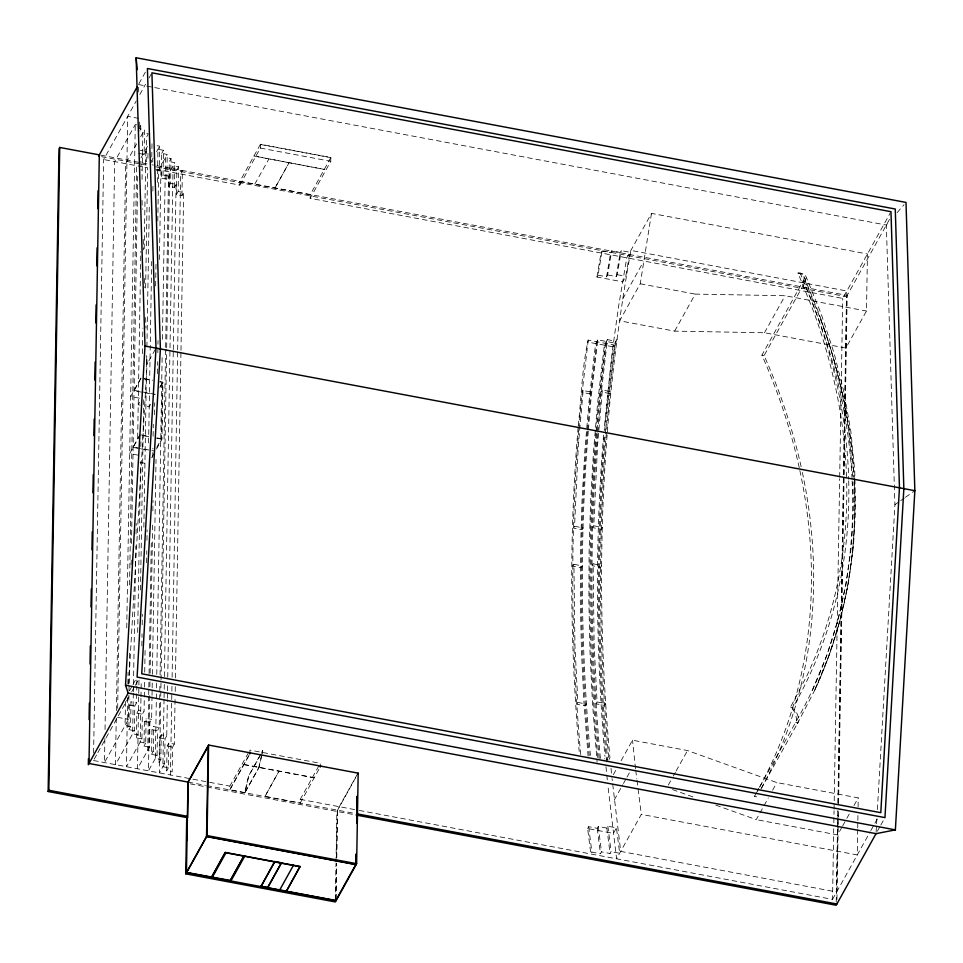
<?xml version="1.0" encoding="UTF-8"?>
<svg xmlns="http://www.w3.org/2000/svg" width="963" height="963" viewBox="0 0 963 963"><rect width="100%" height="100%" fill="white"/><g stroke="black" fill="none" stroke-linecap="round" stroke-linejoin="round"><path stroke-width="0.72" stroke-dasharray="4.82 3.61" d="M573.912 564.318L572.877 566.172L581.459 567.785L582.483 565.931L573.912 564.318L574.947 646.089L577.86 702.436L576.825 704.278L585.408 705.891L586.431 704.049L577.86 702.436M593.124 563.837L592.101 565.69L600.671 567.303L601.706 565.45L593.124 563.837L594.171 645.607L597.072 701.955L596.049 703.809L604.62 705.422L605.655 703.568L597.072 701.955M93.604 752.994L103.655 159.521L136.265 100.946M104.883 738.525L104.473 762.564L128.512 719.373L128.97 692.325M105.027 729.521L114.657 161.579L135.265 124.564L140.767 125.587L140.67 131.413M116.258 718.061L115.464 764.634L134.363 730.7L134.784 705.975L136.493 702.882L136.782 686.402M116.391 710.55L125.659 163.65L137.107 143.078M117.667 708.287L127.706 116.318L138.696 118.389M125.491 701.497L125.082 725.548L130.583 726.571L130.992 701.846L136.493 702.882M126.731 627.876L135.265 124.564M127.634 697.585L126.466 766.704L141.922 738.934L142.343 714.209L144.065 711.127L144.438 688.641M127.862 684.067L128.067 672.042M129.548 584.902L136.65 165.72L103.655 159.521M128.994 690.82L129.102 684.813M129.126 683.309L129.692 650.254M131.137 564.607L131.209 560.105M131.498 543.577L137.757 173.978M134.363 730.7L128.861 729.665L129.283 704.94L130.992 701.846M133.327 693.216L132.641 733.782L138.142 734.817L136.421 737.899L141.922 738.934M133.351 691.711L133.46 685.704M133.484 684.199L135.831 545.961M136.036 533.935L136.204 523.427M137.661 437.792L140.815 251.499M142.043 179.371L142.825 132.798L148.326 133.833L146.617 136.915L146.195 161.64L147.905 158.558L148.061 149.831M138.624 153.406L144.125 154.429L144.546 129.716L139.045 128.681L140.767 125.587M136.806 684.91L136.902 678.915M137.685 632.462L140.586 461.638M140.839 446.639L140.947 440.633M142.416 353.638L142.849 328.166M144.197 248.743L145.846 151.347L140.345 150.312M136.421 737.899L136.842 713.174L138.564 710.092L144.065 711.127M138.973 680.119L137.468 768.763L149.482 747.168L149.903 722.443L151.624 719.361L152.01 696.815M140.49 589.982L143.728 399.164M145.618 287.985L147.652 167.779L138.034 165.973M140.947 698.452L140.201 742.016L145.702 743.051L146.123 718.326L151.624 719.361M140.971 696.947L141.248 680.42M141.838 645.86L142.043 633.847M142.187 624.831L142.368 614.31M143.848 527.17L146.749 355.889M146.906 346.873L149.277 207.141M152.01 143.764L151.697 162.675L152.84 160.616M144.462 687.149L144.594 679.661M144.715 672.162L145.124 648.183M146.569 562.777L146.773 550.788M146.954 540.303L147.134 529.819M148.603 442.86L151.685 261.479M152.876 191.059L152.997 183.56M149.482 747.168L143.993 746.132L144.402 721.407L146.123 718.326M148.687 696.165L147.772 750.261L153.273 751.284L153.683 726.559L159.184 727.595L159.93 684.019M148.711 694.66L148.808 688.653M148.844 687.149L148.94 681.142M149.072 673.631L151.287 542.915M152.732 457.281L152.888 448.264M153.093 436.239L153.298 424.226M155.633 285.999L156.042 261.96M157.39 182.32L157.956 149.277L163.457 150.3L163.036 175.025L161.315 178.119L166.816 179.142L168.537 176.06L163.036 175.025M149.734 695.707L148.458 770.833L157.053 755.413L157.475 730.688L159.184 727.595M149.891 686.703L149.987 680.685M150.12 673.173L152.66 522.933M152.864 510.908L153.045 500.387M154.501 414.752L154.706 402.727M157.788 220.936L158.654 169.849L167.237 154.429L161.736 153.394L161.315 178.119M156.5 170.391L159.256 170.908L159.677 146.183L154.176 145.148M152.034 695.31L152.13 689.303M152.154 687.799L152.262 681.792M152.383 674.281L156.03 459.375M157.487 373.716L157.691 361.691M157.836 352.675L158.04 340.649M159.413 259.492L160.977 167.827L159.256 170.908M157.053 755.413L151.552 754.378L151.973 729.653L153.683 726.559M156.427 693.89L155.332 758.495L160.833 759.53L161.254 734.805L166.755 735.84L167.357 699.764M156.524 687.883L156.632 681.864M156.764 674.353L162.181 354.336M162.434 339.301L165.516 157.511L171.017 158.546L170.595 183.271L168.886 186.353L174.375 187.388L176.097 184.294L170.595 183.271M156.752 447.374L161.555 438.731L162.506 382.443L159.641 381.902M156.5 449.071L161.989 439.2L162.952 382.142L160.027 381.589M166.816 179.142L167.237 154.429M160.075 675.003L165.6 348.883M165.636 347.378L168.537 176.06M166.755 735.84L165.034 738.922L164.613 763.647L159.112 762.612L159.533 737.887L161.254 734.805M168.886 186.353L169.295 161.628L171.017 158.546M160.652 702.292L159.461 772.904L164.613 763.647M160.761 696.273L161.014 681.25M161.038 679.746L166.647 349.208M166.671 347.703L169.644 171.92L174.797 162.663L169.295 161.628M164.047 699.126L162.891 766.729L168.393 767.764L168.814 743.039L174.315 744.074L175.097 697.489M164.071 697.621L164.3 684.091M164.42 676.58L173.087 165.744L178.576 166.78L178.167 191.505L176.446 194.586L181.947 195.621L183.656 192.54L178.167 191.505M174.375 187.388L174.797 162.663M167.381 698.271L167.49 692.253M167.514 690.748L167.61 684.741M167.743 677.23L173.268 351.11M173.292 349.605L176.097 184.294M174.315 744.074L172.594 747.156L172.172 771.881L166.683 770.845L167.093 746.12L168.814 743.039M176.446 194.586L176.867 169.861L178.576 166.78M171.956 686.318L170.463 774.974L172.172 771.881M172.112 677.314L177.637 351.278M177.661 349.774L180.647 173.99L182.368 170.896L176.867 169.861M181.947 195.621L182.368 170.896M175.206 691.47L175.302 685.463M175.435 677.952L180.96 351.832M180.984 350.339L183.656 192.54M155.898 169.332L239.787 185.101L239.847 181.297M248.478 752.669L229.844 786.133L229.784 789.937L249.838 753.897M254.81 184.102L268.894 158.991M249.85 753.704L249.911 750.093L320.294 763.322L320.234 766.933M239.787 185.101L260.395 148.073L260.455 144.269L330.851 157.499L330.778 161.303L310.17 198.33L842.721 298.398L890.294 212.931M258.818 767.439L261.683 754.823M264.981 796.353L279.065 771.05L264.981 796.353L300.179 802.973M310.17 198.33L310.242 194.526M318.861 765.886L300.239 799.35L300.167 803.154L318.909 769.317M335.365 900.465L335.991 863.366M336.015 861.873L336.881 811.424L357.622 774.144M335.834 898.997L336.436 863.462M336.544 857.539L337.339 810.148L357.405 774.108M336.051 899.225L336.653 863.606M336.761 857.672L337.568 810.184M359.247 810.437L832.538 899.382L833.729 828.758M833.838 822.751L834.042 810.738M834.066 809.233L839.664 478.695M839.688 477.191L842.721 298.398M836.233 902.235L837.533 825.604M837.557 824.099L837.786 810.569M837.918 803.058L846.501 296.652L889.776 218.902M837.726 828.902L836.654 891.979L620.702 851.388L612.059 778.67M837.75 827.41L837.858 821.391M837.882 819.886L838.027 810.87M838.159 803.359L846.838 290.995L630.885 250.404C620.052 311.001 611.878 372.079 607.256 433.458M836.943 899.502L838.195 825.869M838.219 824.364L838.316 818.357M838.352 816.853L838.448 810.846M838.58 803.323L847.187 295.412L152.022 164.793M857.696 829.42L857.263 854.951L641.31 814.373L616.585 858.803L607.785 784.652M857.72 827.927L857.828 821.921M857.852 820.416L857.949 814.409M858.081 806.898L858.226 797.894L776.852 782.594L687.51 750.55L632.522 740.21L620.437 761.926M651.494 213.389L640.251 283.772L619.642 320.799L674.642 331.128L764.49 332.753L845.875 348.04L866.483 311.013L867.446 253.967L651.494 213.389L626.769 257.819L618.583 306.378L611.734 355.263L604.114 429.209M574.55 526.279L583.133 527.893L582.097 529.746L573.527 528.133L574.55 526.279L578.354 445.424L583.145 390.533L591.727 392.146L590.692 393.987L582.109 392.374L583.145 390.533M593.774 525.81L602.344 527.411L601.321 529.265L592.739 527.652L593.774 525.81L597.566 444.942L602.356 390.051L610.939 391.664L609.904 393.518L601.333 391.905L602.356 390.051M128.681 684.115L147.062 364.146L146.833 356.635M876.113 832.152L876.884 818.634M877.401 809.63L894.916 504.684L886.345 225.065L889.294 221.671M578.137 427.295C568.916 535.115 569.976 643.717 579.196 751.501M578.257 425.839C581.375 397.382 581.917 367.854 588.212 340.108L613.949 344.947L612.769 353.409A2647.395 2091.853 29.1 0 0 604.499 433.145M578.799 429.811C569.988 536.198 571.119 643.32 580.232 749.647L580.978 757.038M578.919 428.354L581.508 397.779L588.212 340.108M587.382 431.412C578.558 537.811 579.702 644.921 588.802 751.26L589.26 755.69M587.502 429.967L590.09 399.392L596.795 341.721M588.285 431.027C579.606 536.945 580.773 643.561 589.838 749.407L590.439 755.317M588.405 429.57L591.113 397.538L597.818 339.867L614.984 343.093L613.792 351.555A2647.395 2091.853 29.1 0 0 601.225 500.038L599.708 550.09L599.528 600.394A2647.395 2091.853 29.1 0 0 606.991 752.633L607.894 761.492M595.953 433.025C591.198 488.759 589.669 544.721 589.922 600.623A2647.395 2091.853 29.1 0 0 597.385 752.873L598.131 760.264M596.073 431.568L598.661 401.005L605.378 343.334M597.65 433.699C589.091 541.615 590.379 650.254 600.346 758.037L604.632 758.844M597.77 432.243L600.719 397.298L607.436 339.626L616.007 341.239C597.806 479.851 596.013 620.485 608.917 759.651L606.064 759.109M603.62 435.035C594.677 541.904 595.784 649.519 604.933 756.34M607.135 434.915C598.733 542.35 600.021 650.507 609.952 757.797L608.917 759.651M606.401 341.48C588.2 480.08 586.395 620.726 599.311 759.879M596.976 277.019L601.032 252.98L602.056 251.126L610.638 252.739L611.674 250.886L620.244 252.499L621.279 250.645L629.862 252.258L625.806 276.297L622.712 281.858L596.976 277.019L598.011 275.165L602.056 251.126M598.011 275.165L606.594 276.778L610.638 252.739M606.594 276.778L607.617 274.924L611.674 250.886M607.617 274.924L616.2 276.537L620.244 252.499M616.2 276.537L617.223 274.696L621.279 250.645M262.213 753.511L262.634 750.683L248.55 775.985L244.746 792.742L259.047 767.33L261.9 754.884M249.176 754.896L229.784 789.744L244.963 792.621L248.767 776.058L262.851 750.755M261.996 753.439L262.634 750.683M812.339 690.206L826.736 655.574L838.075 619.654L846.164 583.807L851.412 545.925L853.555 508.464L852.953 482.126M759.482 787.301L795.643 722.334A20.704 12.688 27.5 0 0 796.642 718.831L794.86 712.139L790.611 707.023L807.175 675.171A656.742 518.937 29.1 0 0 846.658 480.465M852.147 481.006A668.599 528.302 29.1 0 1 795.643 722.334L797.533 723.345L814.542 690.615A668.599 528.302 29.1 0 0 854.205 478.479M138.708 92.051L138.479 84.539L146.725 69.733M139.828 94.543L145.521 84.299M149.096 77.895L151.227 74.055M140.682 136.65L144.546 129.716M140.995 157.92L148.218 144.932M144.125 154.429L145.846 151.347M151.769 160.376L153.153 157.908M156.584 151.745L159.677 146.183M161.736 153.394L163.457 150.3M260.455 144.269L239.847 181.489L310.23 194.707L330.851 157.499M155.308 349.34L147.062 364.146L146.111 355.792M140.959 378.014L130.655 396.527L141.657 398.586M140.959 378.387L134.086 390.737L154.2 394.517M139.599 402.293L138.215 404.761L142.343 405.531M159.762 387.379L162.506 382.443M150.589 404.364L149.217 406.831L143.716 405.796M160.207 387.078L162.952 382.142M139.996 434.686L133.135 447.025L150.372 450.263M151.685 457.714L154.429 452.779M129.536 690.664L132.292 685.728M132.978 684.488L136.409 678.325M94.205 759.193L97.119 753.957M97.841 752.645L131.064 692.963M131.775 691.687L134.627 686.559M135.338 685.283L138.191 680.155M128.861 729.665L130.583 726.571M143.993 746.132L145.702 743.051M151.552 754.378L153.273 751.284M159.112 762.612L160.833 759.53M166.683 770.845L168.393 767.764M244.963 792.621L259.047 767.33M597.818 339.867L595.76 343.574L594.58 352.037L589.055 401.246L584.866 450.744L582.013 500.519L580.496 550.571L580.316 600.864L581.471 651.397L583.951 702.159L588.08 756.063M622.712 298.963L643.32 261.948M607.436 339.626L604.343 345.175L597.638 402.847L593.449 452.357L590.596 502.132L589.079 552.184L588.887 602.477L590.042 653.01L592.534 703.772L597.096 762.106M617.042 339.385L612.925 346.788L587.189 341.961M674.642 331.128L695.25 294.1L785.098 295.725L866.483 311.013M764.49 332.753L785.098 295.725M799.23 467.705A668.599 528.302 29.1 0 0 761.902 355.166L803.118 281.112A20.704 9.052 -22.1 0 0 804.117 278.102L802.275 274.347L797.978 272.986L813.35 310.844A656.742 518.937 29.1 0 1 846.609 478.972M801.12 466.682A668.599 528.302 29.1 0 0 764.104 355.576L805.321 281.521L803.118 281.112A668.599 528.302 29.1 0 1 852.086 479.526M613.335 774.685L616.176 769.581M587.635 828.553L588.658 826.699L597.241 828.312L598.276 826.471L606.846 828.084L607.882 826.23L616.452 827.843L619.666 853.242L611.096 851.629L610.061 853.483L601.478 851.87L600.455 853.724L591.872 852.111L590.849 853.964L587.635 828.553L613.371 833.392L616.452 827.843M614.213 800.072L622.736 784.761M623.446 783.485L626.299 778.369M627.009 777.093L629.85 771.989M668.322 785.026L672.583 777.358M673.293 776.082L675.424 772.254M676.134 770.978L687.51 750.55M756.629 796.798L754.426 796.389L758.76 788.589M760.963 789.01L797.846 722.756L795.643 722.334M715.762 805.104L756.244 819.621L768.318 797.918M772.579 790.262L776.852 782.594M841.891 827.253L837.617 834.921L756.244 819.621M842.601 825.977L846.152 819.597M846.862 818.321L849.703 813.217M853.964 805.55L858.226 797.894M832.538 899.382L870.107 831.863M870.829 830.588L877.245 819.044M877.401 831.189L880.146 826.254M880.832 825.026L884.961 817.611M897.155 212.606L904.04 204.686M894.916 504.684L899.611 501.386M900.778 500.567L904.305 498.1M905.473 497.281L914.85 490.697M797.978 272.986L803.323 273.552L805.814 276.08L821.319 314.263L833.982 352.783L843.985 392.41L850.823 431.123L854.735 470.69L855.601 508.837L853.459 546.43L848.186 584.433L840.073 620.389L828.698 656.417L814.265 691.157A670.742 529.987 29.1 0 0 854.193 481.283M803.118 281.112L805.032 280.811A20.704 9.052 -22.1 0 0 806.031 277.813L805.814 276.08M138.479 84.539L153.261 87.32M154.742 87.597L886.345 225.065M260.455 144.462L330.839 157.679M260.395 148.073L330.778 161.303M100.79 155.163L150.553 164.517M101.597 156.68L140.02 163.903M141.501 164.179L147.411 165.287M155.476 166.792L846.501 296.652M617.223 274.696L625.806 276.297M640.251 283.772L695.25 294.1M761.902 355.166L764.104 355.576M143.896 378.555L152.696 380.216M143.824 378.928L151.01 380.277M134.086 390.352L156.09 394.481M141.441 434.951L148.627 436.311M157.246 437.924L161.555 438.731M148.796 436.721L139.996 435.071L129.692 453.573L139.31 455.391M156.126 438.093L161.989 439.2M151.817 450.54L154.682 451.081M133.123 447.41L147.784 450.166M140.008 462.336L148.254 463.877M129.283 704.94L134.784 705.975M136.842 713.174L142.343 714.209M144.402 721.407L149.903 722.443M117.522 717.303L128.512 719.373M151.973 729.653L157.475 730.688M159.533 737.887L165.034 738.922M167.093 746.12L172.594 747.156M243.868 764.441L314.251 777.671M243.868 764.634L314.251 777.863M93.471 760.505L208.116 782.04M209.573 782.317L229.844 786.133M300.239 799.35L357.767 810.16M188.206 782.125L205.408 785.351M206.852 785.627L355.287 813.518M190.241 783.87L354.601 814.746M672.487 789.576L696.213 798.086M790.611 707.023C795.197 709.406 798.58 714.594 798.532 719.83A20.704 12.688 27.5 0 1 797.533 723.345M803.9 276.369L819.381 314.492L832.008 352.891L841.975 392.398L848.788 430.979L852.821 476.276M805.032 280.811L820.825 319.716A668.599 528.302 29.1 0 1 854.121 476.998M635.544 768.811L632.522 740.21M635.736 770.244L636.82 778.886M637 780.319L637.915 787.517M638.096 788.962L641.31 814.373M607.882 826.23L611.096 851.629M606.846 828.084L610.061 853.483M598.276 826.471L601.478 851.87M597.241 828.312L600.455 853.724M588.658 826.699L591.872 852.111M610.999 768.269L611.914 777.237M606.714 761.865L605.968 754.486A2647.395 2091.853 29.1 0 1 598.505 602.236L598.685 551.943L600.202 501.892A2647.395 2091.853 29.1 0 1 604.379 434.602M605.98 766.692L607.484 781.655M139.635 122.12L139.912 131.137M140.839 161.206L141.116 170.222M142.03 200.292L142.307 209.308M143.234 239.378L143.559 249.899M144.438 278.463L144.715 287.48M145.63 317.549L145.955 328.07M802.36 472.412A668.599 528.302 29.1 0 1 761.577 787.963M799.856 470.57A668.599 528.302 29.1 0 1 759.374 787.541M758.688 788.817A668.599 528.302 29.1 0 1 754.426 796.389M820.572 319.066A670.742 529.987 29.1 0 1 854.121 479.815M799.928 272.685A659.33 520.971 29.1 0 1 848.68 479.285M848.716 480.79A659.33 520.971 29.1 0 1 792.549 708.046M253.931 155.994L324.314 169.404L253.931 155.994M275.045 187.905L289.129 162.603L275.045 187.905"/><path stroke-width="1.44" d="M48.15 791.502L48.836 790.274L187.412 816.311L186.726 817.551L48.15 791.502L59.044 148.687L59.73 147.447L99.321 154.887L89.005 763.478L188.206 782.125L208.273 746.084L206.515 836.57L356.093 864.678L356.262 854.289M48.836 790.274L59.73 147.447M88.427 758.7L88.319 764.718L128.163 693.131L125.515 685.223L144.992 346.042L136.144 57.756L906.002 202.423L914.85 490.697L895.373 829.877L876.029 833.657L128.163 693.131M89.09 719.638L89.366 703.098M90.028 664.037L90.329 646.004M90.991 606.931L91.304 588.899M91.967 549.825L92.267 531.793M92.93 492.731L93.242 474.699M93.905 435.625L94.181 419.098M94.843 380.024L95.144 361.992M95.806 322.918L96.119 304.886M96.782 265.824L97.082 247.792M97.745 208.718L98.057 190.686M336.027 900.718L186.461 872.61L187.99 782.076L208.598 745.049L358.176 773.157L356.635 863.691L335.341 901.946L185.775 873.838L186.726 817.551M187.231 839.88L187.304 835.439M187.604 817.659L188.206 782.125M185.775 873.838L207.069 835.583L208.598 745.049M225.27 852.448L211.535 877.317L225.27 852.448L300.059 866.495L286.312 891.377L300.059 866.495M356.045 854.073L355.877 864.437L206.744 836.414L186.678 872.454L231.024 880.603M244.758 856.107L231.024 880.796M355.877 864.437L335.81 900.477L261.033 886.429L274.78 861.56L281.966 862.908M274.78 861.56L261.033 886.429M320.234 766.933L320.775 766.127M356.804 809.642L357.02 796.317M356.791 823.124L357.249 796.413M98.635 156.126L137.035 87.139M249.838 753.897L250.392 752.91M212.329 877.281L226.064 852.592M279.739 889.944L293.474 865.255M357.622 774.144L358.176 773.157M876.029 833.657L836.185 905.244L356.081 815.023M144.992 346.042L914.85 490.697M125.515 685.223L895.373 829.877M356.767 813.795L836.871 904.004M207.069 835.583L356.635 863.691M225.27 852.64L300.059 866.688M261.045 886.237L268.232 887.597M136.144 57.756L137.179 69.661M230.229 880.639L243.976 855.963L230.229 880.639M267.63 887.669L281.365 862.98L267.63 887.669M155.994 348.1L137.095 677.085L884.961 817.611L903.848 488.638L895.265 209.019L147.411 68.493L155.994 348.1M160.388 348.931L141.73 673.799L880.796 812.676L899.454 487.808L890.98 211.691L151.913 72.815L160.388 348.931"/></g></svg>
